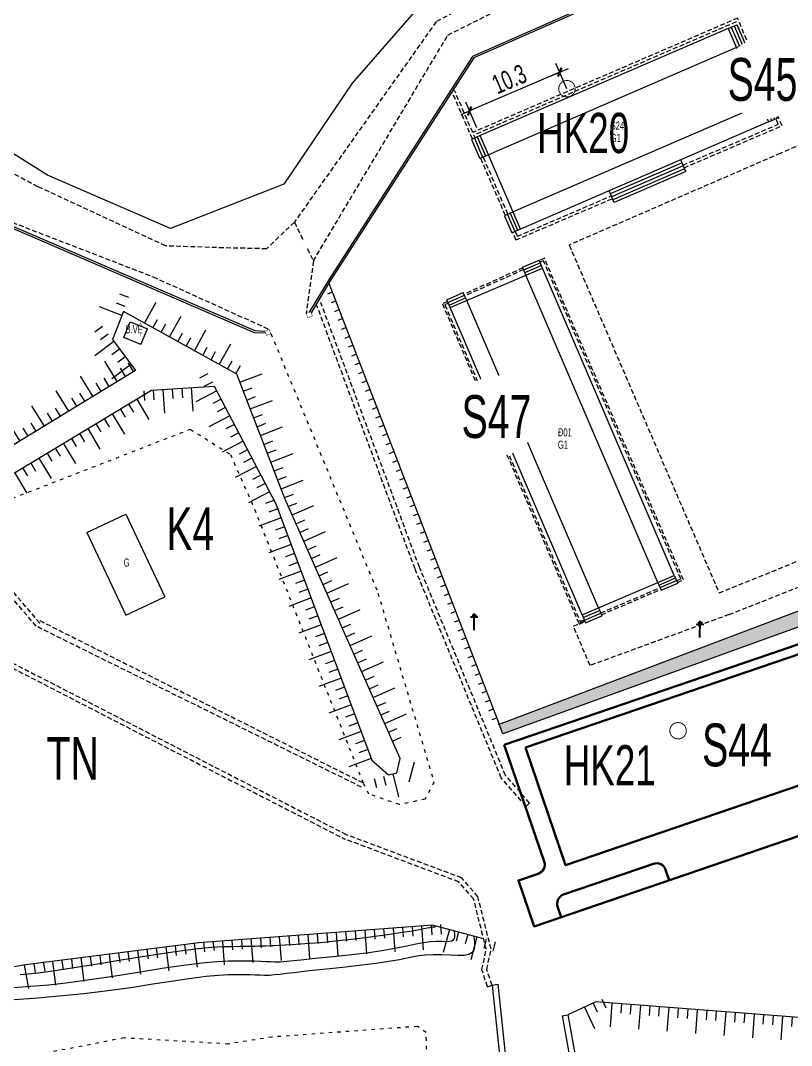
# Model space of a CAD drawing. Header units: inches. Extents: x 496359 to 501064, y 2374078 to 2377203.
# Drawn here: x 498992.6 to 499073.7, y 2376569.5 to 2376677.3 of the extents above; entities that cross this region are included whole.
import ezdxf
from ezdxf.enums import TextEntityAlignment as Align

# ---------------------------------------------------------------- set-up
doc = ezdxf.new("R2010")
doc.units = ezdxf.units.IN
doc.header["$MEASUREMENT"] = 0
doc.linetypes.add('ACAD_ISO03W100', pattern=[30, 12, -18])
doc.linetypes.add('DASHED', pattern=[0.75, 0.5, -0.25])
for name, color, linetype in [('cd', 7, 'Continuous'), ('chu', 6, 'Continuous'), ('MANH', 147, 'Continuous'), ('NOI', 2, 'Continuous'), ('rover 2', 4, 'Continuous'), ('tl', 8, 'Continuous')]:
    doc.layers.add(name, color=color, linetype=linetype)
for name, color, linetype, lineweight in [('EG Text2', 7, 'Continuous', 18), ('ISO', 252, 'Continuous', 20), ('LC Dim', 8, 'Continuous', 18), ('LC Net dam 1', 30, 'Continuous', 30), ('LC Net manh', 239, 'Continuous', 5), ('manh1', 67, 'Continuous', 13)]:
    doc.layers.add(name, color=color, linetype=linetype, lineweight=lineweight)
doc.styles.add('dien giai', font='', dxfattribs={"width": 0.8})
doc.styles.add('EG Hai', font='')
doc.styles.add('style1', font='')
doc.styles.get('dien giai').set_extended_font_data('.VnArial NarrowH')
doc.styles.get('EG Hai').set_extended_font_data('.VnArial NarrowH')
doc.styles.get('style1').set_extended_font_data('.VnAvantH')
doc.dimstyles.new('DIM300', dxfattribs={"dimscale": 0.5, "dimtxt": 2, "dimasz": 0.007, "dimexe": 1, "dimexo": 0, "dimgap": 0.4, "dimtad": 1, "dimtoh": 1, "dimdec": 1, "dimzin": 1, "dimdsep": 46, "dimtxsty": 'dien giai', "dimblk": 'rowdim', "dimcen": 2.5, "dimclrd": 256, "dimclre": 256, "dimclrt": 2, "dimazin": 0, "dimtfac": 1, "dimtdec": 1, "dimtix": 1, "dimtmove": 2, "dimatfit": 0, "dimldrblk": 'dot leader', "dimfxl": 2, "dimtolj": 1, "dimtzin": 0, "dimlwd": -1, "dimlwe": -1, "dimarcsym": 1})

# ---------------------------------------------------------------- blocks, each defined once
blk = doc.blocks.new('cdien')
at = {"layer": 'cd', "extrusion": (-0.000518657, 0.000768986, 1)}
for p, q in [((-0.8, 2.78, 0), (0.76, 2.78, 0)), ((-0.46, 3.14, 0), (0.49, 3.14, 0)), ((0, 0), (0, 3.5, 0))]:
    blk.add_line(p, q, dxfattribs=at)
blk = doc.blocks.new('1')
at = {"layer": 'tl', "color": 250, "lineweight": 0}
blk.add_line((0, -0.5), (0, 0), dxfattribs=at)
blk = doc.blocks.new('t1')
at = {"layer": 'tl', "color": 250, "lineweight": 0}
for p, q in [((0, 0), (0, 2.5)), ((-2, 0), (-2, 1)), ((-1, 0), (-1, 1))]:
    blk.add_line(p, q, dxfattribs=at)
blk = doc.blocks.new('t2')
at = {"layer": 'tl', "color": 250, "lineweight": 0}
for p, q in [((-2, 0), (-2, -1)), ((-1, 0), (-1, -1)), ((0, 0), (0, -2.5))]:
    blk.add_line(p, q, dxfattribs=at)
blk = doc.blocks.new('Nền HT mới')
at = {"layer": 'MANH', "lineweight": 0}
h = blk.add_hatch(dxfattribs=at)
h.set_pattern_fill('HONEY', color=8, scale=3, angle=-0.7328, style=0)
h.set_pattern_definition([(359.267215784, (-736010.08436, -2368366.01803), (0.566607394046, 0.317539068605), [0.375, -0.75]), (119.267215784, (-736010.08436, -2368366.01803), (-0.55830059713, 0.331926862913), [0.375, -0.75]), (59.267215784, (-736010.08436, -2368366.01803), (0.008306796916, 0.64946593152), [-0.75, 0.375])])
h.paths.add_polyline_path([(708.04, 339.84), (707.45, 341.35), (657.66, 322.53), (658.03, 321.54), (690.55, 333.26)])
at = {"layer": 'MANH', "color": 31, "linetype": 'DASHED', "lineweight": 0, "elevation": -28.38}
for points in [[(636.12, 375.34), (633.18, 372.53), (628.68, 372.63), (622.56, 372.83), (609.13, 379.05), (593.55, 387.42), (584.4, 394.51), (572.76, 404.4), (559.56, 416.32), (547.69, 426.57), (540.15, 432.89), (527.77, 444.23), (515.56, 454.48), (506.32, 462.85), (498.89, 468.98)], [(496.12, 465.96), (503.21, 459.55), (512.72, 451.04), (524.41, 440.99), (537.44, 429.7), (544.63, 423.4), (557.38, 412.82), (569.81, 401.22), (581.52, 390.7), (591.44, 383.57), (606.44, 375.31), (621.26, 369.58), (633.45, 364.07)]]:
    blk.add_lwpolyline(points, dxfattribs=at)
at = {"layer": 'MANH', "color": 4, "lineweight": 0, "elevation": -28.38}
for points in [[(757.38, 324), (747.08, 358.43), (737.02, 396.25), (743.94, 407.46), (751.11, 414.41), (756.41, 419.73), (748.14, 434.14), (724.17, 423.16), (706.08, 415.01), (686.91, 406.68), (679.5, 403.63), (654.86, 392.76), (639.66, 369.15), (637.68, 365.88)], [(757.19, 323.94), (746.89, 358.37), (736.81, 396.28), (743.79, 407.59), (750.97, 414.55), (756.16, 419.76), (748.05, 433.88), (724.26, 422.98), (706.16, 414.83), (686.99, 406.5), (679.58, 403.44), (654.99, 392.6), (639.82, 369.04), (637.87, 365.81)], [(633, 363.85), (631.98, 363.91), (590.23, 381.9), (570.31, 390.17), (546.33, 380.22), (500.83, 381.28), (469.77, 381.93), (438.01, 383.38), (433.69, 383.88), (421.21, 382.62), (376.22, 378.58), (371.63, 379.03)], [(633.09, 363.65), (631.92, 363.71), (590.31, 381.65), (570.31, 389.96), (546.37, 380.02), (500.83, 381.08), (469.76, 381.73), (437.99, 383.18), (433.69, 383.68), (421.23, 382.42), (376.21, 378.38), (371.61, 378.83)]]:
    blk.add_lwpolyline(points, dxfattribs=at)
at = {"layer": 'MANH', "color": 3, "linetype": 'DASHED', "lineweight": 0, "elevation": -28.38}
for points in [[(637.47, 372.55), (638.11, 371.25), (652.27, 395.01), (664.93, 401.34), (684.13, 409.74), (691.79, 414.17), (692.92, 419.79), (685.68, 431.22)], [(683.94, 430.13), (690.12, 420), (689.54, 416.29), (683.13, 411.63), (664.14, 403.23), (651.03, 396.41), (636.12, 375.34), (637.11, 373.29)], [(709.5, 392.19), (687.22, 382.56)], [(687.22, 382.56), (665.02, 372.93), (680.79, 336.35), (709.2, 347.84)], [(638.11, 371.25), (637.35, 365.74)], [(681.84, 334.07), (707.33, 344.13)], [(681.84, 334.07), (667.22, 328.71), (665.46, 332.86), (666.66, 333.38)]]:
    blk.add_lwpolyline(points, dxfattribs=at)
at = {"layer": 'MANH', "lineweight": 0, "elevation": -28.38}
blk.add_lwpolyline([(682.72, 429.33), (688.05, 420.57), (682.45, 412.59), (663.97, 405.91), (649.22, 397.99), (642.18, 389.96), (635, 379.34), (623.08, 374.67), (610.14, 380.27), (595.24, 389.59), (587.58, 396.68), (597.22, 407.19)], dxfattribs=at)
at = {"layer": 'MANH', "color": 5, "linetype": 'DASHED', "lineweight": 0, "elevation": -28.38}
for points in [[(677.11, 381.05), (687.41, 385.47), (682.74, 396.79), (654.87, 384.76)], [(686.04, 388.01), (682.58, 396.39), (654.99, 384.48)], [(654.87, 384.76), (652.97, 389.16)], [(654.84, 384.08), (652.7, 389.04)], [(676.99, 381.33), (687.02, 385.63), (686.78, 386.21)], [(655.12, 384.19), (654.99, 384.48)], [(658.31, 376.04), (655.71, 382.07)], [(658.58, 376.16), (655.98, 382.19)], [(659.42, 373.46), (669.56, 377.81)], [(659.58, 373.85), (669.44, 378.09)], [(659.42, 373.46), (659.08, 374.25)], [(659.58, 373.85), (659.35, 374.37)], [(676.4, 337.45), (677.04, 337.72), (662.41, 371.54), (661.87, 371.3)], [(676.32, 337.63), (676.77, 337.82), (662.31, 371.28), (661.95, 371.12)], [(660.15, 370.53), (653.95, 367.75)], [(660.22, 370.34), (654.03, 367.57)], [(657.88, 316.89), (648.81, 338.87), (638.42, 366.72)], [(658.32, 317.16), (649.27, 339.05), (638.89, 366.89)], [(652.24, 366.98), (651.69, 366.74), (666.08, 333.06), (666.68, 333.32)], [(652.32, 366.8), (651.95, 366.63), (666.18, 333.33), (666.61, 333.5)], [(609.33, 333.18), (600.16, 343.93)], [(608.95, 332.85), (599.78, 343.6)], [(668.33, 334.24), (674.58, 336.89)], [(668.41, 334.05), (674.66, 336.71)], [(609.34, 333.43), (643.35, 316.37)], [(643.18, 315.92), (608.95, 332.85)], [(597.8, 327.05), (604.42, 330.03), (641.61, 310.91)], [(598.01, 326.59), (604.43, 329.49), (641.42, 310.45)], [(660.48, 313.92), (657.88, 316.89)], [(660.86, 314.25), (658.32, 317.16)], [(660.48, 313.92), (660.86, 314.25)], [(656.44, 294.93), (655.84, 296.71), (656.3, 298.87), (654.97, 304.16), (653.42, 305.96), (641.44, 310.45)], [(656.91, 295.09), (656.36, 296.74), (656.81, 298.88), (655.42, 304.4), (653.72, 306.38), (641.61, 310.91)], [(656.44, 294.93), (656.91, 295.09)]]:
    blk.add_lwpolyline(points, dxfattribs=at)
at = {"layer": 'MANH', "color": 2, "lineweight": 0, "elevation": -28.38}
for points in [[(681.76, 395.7), (655.66, 384.43)], [(681.76, 395.7), (682.67, 396.09)], [(681.76, 395.7), (686, 385.88)], [(682.07, 395.83), (682.93, 393.82)], [(682.37, 395.96), (683.24, 393.95)], [(682.67, 396.09), (683.54, 394.08)], [(682.63, 393.69), (656.53, 382.42)], [(682.63, 393.69), (683.54, 394.08)], [(685.23, 387.66), (686.14, 388.06)], [(686.14, 388.06), (686.91, 386.27)], [(685.23, 387.66), (659.13, 376.4)], [(685.53, 387.8), (686.31, 386.01)], [(685.84, 387.93), (686.61, 386.14)], [(686, 385.88), (659.9, 374.61)], [(686, 385.88), (686.91, 386.27)], [(655.66, 384.43), (654.75, 384.04)], [(654.75, 384.04), (655.62, 382.03)], [(655.05, 384.17), (655.92, 382.16)], [(655.36, 384.3), (656.22, 382.29)], [(659.9, 374.61), (655.66, 384.43)], [(656.53, 382.42), (655.62, 382.03)], [(676.89, 381.56), (669.35, 378.3)], [(677.29, 380.65), (676.75, 381.88)], [(677.02, 381.25), (669.48, 378)], [(677.16, 380.95), (669.61, 377.69)], [(677.29, 380.65), (669.74, 377.39)], [(604.09, 347.44), (621.09, 357.65), (627.69, 358.1), (634.17, 345.72), (644.27, 318.75), (646, 317.21), (646.88, 317.43), (647.25, 318.94), (635.12, 346.28), (630.06, 359.33), (618.13, 365.95), (616.97, 362.98), (619.39, 359.75), (605.55, 351.27)], [(669.74, 377.39), (669.21, 378.63)], [(659.13, 376.4), (658.22, 376)], [(658.82, 376.27), (659.6, 374.48)], [(658.22, 376), (658.99, 374.22)], [(658.52, 376.14), (659.29, 374.35)], [(659.9, 374.61), (658.99, 374.22)], [(660.12, 370.59), (661.86, 371.34)], [(660.24, 370.32), (661.97, 371.06)], [(660.35, 370.04), (662.09, 370.79)], [(662.21, 370.51), (661.86, 371.34)], [(652.51, 366.35), (662.21, 370.51)], [(660.47, 369.77), (660.12, 370.59)], [(674.34, 337.45), (660.47, 369.77)], [(676.08, 338.19), (662.21, 370.51)], [(639.75, 368.92), (657.66, 322.53)], [(652.15, 367.18), (653.88, 367.92)], [(652.27, 366.9), (654, 367.64)], [(654.24, 367.09), (653.88, 367.92)], [(652.51, 366.35), (652.15, 367.18)], [(652.39, 366.62), (654.12, 367.37)], [(668.1, 334.77), (654.24, 367.09)], [(666.38, 334.03), (652.51, 366.35)], [(618.16, 363.2), (618.85, 364.85)], [(618.85, 364.85), (620.65, 364.1)], [(619.97, 362.45), (620.65, 364.1)], [(619.97, 362.45), (618.16, 363.2)], [(656.02, 299.98), (650.64, 301.41), (626.07, 299.54), (607.83, 297.22), (596.41, 295.24), (592.88, 294.03), (584.07, 299.72), (577.63, 305.49), (556.96, 328.45), (558.04, 338.43), (550.52, 346.38), (548.02, 345.3), (543.03, 343.85), (539.45, 342.24), (510.91, 324.22), (500.06, 320.67), (471.19, 305.87), (467.42, 308.85), (458.93, 320.65), (458.93, 320.65)], [(614.29, 342.7), (618.38, 344.64)], [(618.38, 344.64), (622.49, 335.94)], [(614.29, 342.7), (618.4, 334)], [(707.45, 341.35), (657.55, 322.48)], [(668.1, 334.77), (674.34, 337.45)], [(674.34, 337.45), (676.08, 338.19)], [(674.34, 337.45), (674.7, 336.62)], [(674.46, 337.17), (676.2, 337.92)], [(674.58, 336.9), (676.32, 337.64)], [(674.7, 336.62), (676.44, 337.37)], [(676.08, 338.19), (676.44, 337.37)], [(618.4, 334), (622.49, 335.94)], [(666.38, 334.03), (668.1, 334.77)], [(666.5, 333.76), (668.22, 334.5)], [(666.62, 333.48), (668.34, 334.22)], [(668.1, 334.77), (668.46, 333.94)], [(690.55, 333.26), (658.03, 321.54), (657.66, 322.53)], [(666.38, 334.03), (666.73, 333.2)], [(666.73, 333.2), (668.46, 333.94)], [(656.91, 295.09), (657.5, 295.19)], [(656.91, 295.09), (658.36, 281.44)], [(657.5, 295.19), (658.95, 281.54)], [(717.38, 289.53), (667.84, 293.34), (664.87, 291.99)], [(664.28, 291.88), (664.87, 291.99)], [(664.28, 291.88), (666.04, 282.2)], [(664.87, 291.99), (666.63, 282.3)]]:
    blk.add_lwpolyline(points, dxfattribs=at)
at = {"layer": 'MANH', "color": 4, "lineweight": 0, "const_width": 0.05, "elevation": -28.38}
for points in [[(637.55, 365.28), (638.01, 365.48), (637.81, 365.94), (637.35, 365.74)], [(633.19, 363.42), (633.65, 363.61), (633.45, 364.07), (632.99, 363.87)]]:
    blk.add_lwpolyline(points, close=True, dxfattribs=at)
at = {"layer": 'MANH', "color": 2, "linetype": 'ACAD_ISO03W100', "lineweight": 0, "ltscale": 0.03, "elevation": -28.38}
for points in [[(633.65, 363.61), (644.91, 336.32), (650.8, 316.43), (649.86, 314.65), (647.18, 314.09), (643.96, 315.19), (643.35, 316.37)], [(604.78, 345.64), (625.17, 353.56), (625.17, 353.56), (629.39, 350.9), (631.92, 345.15), (643.35, 316.37)], [(650.03, 288.36), (649.97, 290.11), (649.07, 290.76), (633.76, 289.64), (629.18, 288.91), (618.2, 289.55), (607.48, 287.47)]]:
    blk.add_lwpolyline(points, dxfattribs=at)
at = {"layer": 'manh1', "lineweight": 0, "elevation": -28.38}
for points in [[(654.98, 300.26), (654.99, 300.19), (655.05, 299.62), (655.05, 299.15), (654.99, 298.79), (654.81, 298.52), (654.48, 298.33), (653.98, 298.23), (653.32, 298.2), (652.5, 298.24), (651.61, 298.3), (650.72, 298.3), (649.85, 298.25), (648.99, 298.14), (648.13, 297.97), (647.19, 297.77), (646.06, 297.58), (644.73, 297.38), (643.2, 297.19), (641.51, 297), (639.83, 296.83), (638.36, 296.67), (637.11, 296.53), (636.09, 296.41), (635.29, 296.31), (634.63, 296.22), (634.03, 296.17), (633.48, 296.13), (632.97, 296.13), (632.5, 296.14), (632, 296.16), (631.43, 296.18), (630.78, 296.19), (630.04, 296.19), (629.19, 296.17), (628.15, 296.12), (626.85, 296), (625.26, 295.8), (623.39, 295.53), (621.24, 295.19), (618.92, 294.83), (616.49, 294.5), (613.97, 294.2), (611.37, 293.94), (608.71, 293.71), (606.1, 293.51)], [(606.58, 294.84), (608.4, 294.98), (610.28, 295.15), (612.34, 295.39), (614.6, 295.69), (617.05, 296.05), (619.67, 296.47), (622.22, 296.87), (624.47, 297.2), (626.38, 297.44), (627.95, 297.59), (629.19, 297.65), (630.21, 297.66), (631.11, 297.66), (631.89, 297.65), (632.57, 297.63), (633.15, 297.6), (633.63, 297.58), (634.02, 297.55), (634.31, 297.54), (634.51, 297.54), (634.67, 297.54), (634.98, 297.58), (635.68, 297.65), (636.79, 297.76), (638.31, 297.92), (640.19, 298.11), (642.17, 298.33), (643.96, 298.55), (645.52, 298.78), (646.85, 299.01), (647.95, 299.25), (648.89, 299.45), (649.71, 299.6), (650.44, 299.7), (651.08, 299.74), (651.62, 299.72), (652.06, 299.7), (652.42, 299.72), (652.68, 299.77), (652.86, 299.87), (652.95, 300.02), (652.98, 300.21), (652.98, 300.46), (652.96, 300.76), (652.95, 300.8)], [(650.92, 301.34), (650.92, 301.33), (650.92, 301.29), (650.92, 301.27), (650.92, 301.24), (650.91, 301.22), (650.89, 301.21), (650.85, 301.21), (650.81, 301.2), (650.75, 301.21), (650.66, 301.2), (650.52, 301.18), (650.33, 301.14), (650.08, 301.09), (649.75, 301.01), (649.26, 300.91), (648.51, 300.79), (647.48, 300.63), (646.17, 300.44), (644.63, 300.23), (643.01, 300.02), (641.49, 299.84), (640.1, 299.68), (638.86, 299.56), (637.75, 299.47), (636.76, 299.4), (635.9, 299.34), (635.14, 299.29), (634.5, 299.26), (633.97, 299.24), (633.51, 299.22), (633.08, 299.21), (632.69, 299.2), (632.33, 299.19), (631.99, 299.18), (631.6, 299.17), (631.07, 299.16), (630.42, 299.15), (629.61, 299.14), (628.64, 299.12), (627.38, 299.05), (625.7, 298.87), (623.57, 298.6), (621.02, 298.22), (618.09, 297.75), (615.19, 297.27), (612.71, 296.87), (610.71, 296.57), (609.19, 296.37), (608.13, 296.25), (607.28, 296.18)]]:
    blk.add_lwpolyline(points, dxfattribs=at)
at = {"layer": 'rover 2', "color": 1, "lineweight": 0, "elevation": -28.38}
blk.add_lwpolyline([(648.71, 318.55), (648.16, 316.46)], dxfattribs=at)
at = {"layer": 'cd', "lineweight": 0, "xscale": 0.5, "yscale": 0.5, "zscale": 0.5, "rotation": 359.2672157837458}
for p in [(655.01, 332.44, -0.49), (678.77, 331.65, -0.6)]:
    blk.add_blockref('cdien', p, dxfattribs=at)
at = {"layer": 'NOI', "color": 2, "lineweight": 0}
for name, p, rotation in [('t2', (617.96, 365.53, -28.38), 248.6859579013175), ('1', (640.11, 367.99, -2.53), 291.1024921645667), ('t2', (620.35, 364.72, -28.38), 150.9587793513257), ('1', (640.47, 367.06, -2.53), 291.1024921645667), ('t2', (622.98, 363.26, -28.38), 150.9587793513257), ('1', (640.83, 366.13, -2.53), 291.1024921645667), ('t2', (617.13, 362.77, -28.38), 306.8955585444397), ('1', (641.19, 365.19, -2.53), 291.1024921645667), ('t2', (625.6, 361.81, -28.38), 150.9587793513257), ('1', (641.55, 364.26, -2.53), 291.1024921645667), ('1', (641.91, 363.33, -2.53), 291.1024921645667), ('t2', (628.22, 360.35, -28.38), 150.9587793513257), ('1', (642.27, 362.39, -2.53), 291.1024921645667), ('t2', (618.93, 360.37, -28.38), 306.8955585444397), ('t2', (617.49, 358.59, -28.38), 211.522817806732), ('1', (642.63, 361.46, -2.53), 291.1024921645667), ('t2', (614.93, 357.02, -28.38), 211.522817806732), ('1', (642.99, 360.53, -2.53), 291.1024921645667), ('t2', (627.95, 357.61, -28.38), 297.6012814324785), ('t2', (630.38, 358.49, -28.38), 111.1910324685914), ('1', (643.35, 359.6, -2.53), 291.1024921645667), ('t2', (612.38, 355.45, -28.38), 211.522817806732), ('t2', (625.26, 357.94, -28.38), 3.979125743350246), ('1', (643.71, 358.66, -2.53), 291.1024921645667), ('t2', (609.82, 353.88, -28.38), 211.522817806732), ('t2', (622.27, 357.73, -28.38), 3.979125743350246), ('1', (644.07, 357.73, -2.53), 291.1024921645667), ('1', (644.43, 356.8, -2.53), 291.1024921645667), ('t2', (619.53, 356.71, -28.38), 30.97870162129023), ('t2', (629.34, 354.95, -28.38), 297.6012814324785), ('t2', (631.47, 355.69, -28.38), 111.1910324685914), ('1', (644.79, 355.86, -2.53), 291.1024921645667), ('t2', (607.26, 352.31, -28.38), 211.522817806732), ('t2', (616.96, 355.17, -28.38), 30.97870162129023), ('1', (645.15, 354.93, -2.53), 291.1024921645667), ('t2', (614.38, 353.62, -28.38), 30.97870162129023), ('t2', (630.73, 352.29, -28.38), 297.6012814324785), ('t2', (632.55, 352.9, -28.38), 111.1910324685914), ('1', (645.51, 354, -2.53), 291.1024921645667), ('1', (645.87, 353.07, -2.53), 291.1024921645667), ('t2', (611.81, 352.08, -28.38), 30.97870162129023), ('t2', (632.12, 349.63, -28.38), 297.6012814324785), ('1', (646.23, 352.13, -2.53), 291.1024921645667), ('t2', (609.24, 350.53, -28.38), 30.97870162129023), ('t2', (633.64, 350.1, -28.38), 111.1910324685914), ('1', (646.59, 351.2, -2.53), 291.1024921645667), ('1', (646.95, 350.27, -2.53), 291.1024921645667), ('1', (647.32, 349.33, -2.53), 291.1024921645667), ('t2', (606.67, 348.99, -28.38), 30.97870162129023), ('t2', (633.51, 346.97, -28.38), 297.6012814324785), ('t2', (634.72, 347.3, -28.38), 111.1910324685914), ('1', (647.68, 348.4, -2.53), 291.1024921645667), ('1', (648.04, 347.47, -2.53), 291.1024921645667), ('t2', (634.72, 344.24, -28.38), 290.5390294005236), ('1', (648.4, 346.53, -2.53), 291.1024921645667), ('t2', (635.89, 344.54, -28.38), 113.9204649773509), ('1', (648.76, 345.6, -2.53), 291.1024921645667), ('1', (649.12, 344.67, -2.53), 291.1024921645667), ('t2', (635.78, 341.43, -28.38), 290.5390294005236), ('t2', (637.1, 341.8, -28.38), 113.9204649773509), ('1', (649.48, 343.74, -2.53), 291.1024921645667), ('1', (649.84, 342.8, -2.53), 291.1024921645667), ('1', (650.2, 341.87, -2.53), 291.1024921645667), ('1', (650.56, 340.94, -2.53), 291.1024921645667), ('t2', (636.83, 338.62, -28.38), 290.5390294005236), ('t2', (638.32, 339.06, -28.38), 113.9204649773509), ('1', (650.92, 340, -2.53), 291.1024921645667), ('1', (651.28, 339.07, -2.53), 291.1024921645667), ('t2', (637.88, 335.81, -28.38), 290.5390294005236), ('1', (651.64, 338.14, -2.53), 291.1024921645667), ('t2', (639.54, 336.31, -28.38), 113.9204649773509), ('1', (652, 337.21, -2.53), 291.1024921645667), ('1', (652.36, 336.27, -2.53), 291.1024921645667), ('1', (652.72, 335.34, -2.53), 291.1024921645667), ('t2', (638.93, 333, -28.38), 290.5390294005236), ('t2', (640.75, 333.57, -28.38), 113.9204649773509), ('1', (653.08, 334.41, -2.53), 291.1024921645667), ('1', (653.44, 333.47, -2.53), 291.1024921645667), ('t2', (639.99, 330.19, -28.38), 290.5390294005236), ('1', (653.8, 332.54, -2.53), 291.1024921645667), ('t2', (641.97, 330.83, -28.38), 113.9204649773509), ('1', (654.16, 331.61, -2.53), 291.1024921645667), ('1', (654.52, 330.67, -2.53), 291.1024921645667), ('t2', (641.04, 327.38, -28.38), 290.5390294005236), ('t2', (643.19, 328.09, -28.38), 113.9204649773509), ('1', (654.88, 329.74, -2.53), 291.1024921645667), ('1', (655.24, 328.81, -2.53), 291.1024921645667), ('1', (655.6, 327.88, -2.53), 291.1024921645667), ('1', (655.96, 326.94, -2.53), 291.1024921645667), ('t2', (642.09, 324.57, -28.38), 290.5390294005236), ('t2', (644.4, 325.34, -28.38), 113.9204649773509), ('1', (656.32, 326.01, -2.53), 291.1024921645667), ('1', (656.68, 325.08, -2.53), 291.1024921645667), ('t2', (643.14, 321.76, -28.38), 290.5390294005236), ('t2', (645.62, 322.6, -28.38), 113.9204649773509), ('1', (657.04, 324.14, -2.53), 291.1024921645667), ('1', (657.4, 323.21, -2.53), 291.1024921645667), ('t2', (644.2, 318.95, -28.38), 290.5390294005236), ('t2', (646.46, 317.32, -28.38), 13.67430362225953), ('t1', (640.51, 300.64, -28.38), 184.3479560549233), ('t1', (643.51, 300.87, -28.38), 184.3479560549233), ('t1', (646.5, 301.09, -28.38), 184.3479560549233), ('t1', (649.49, 301.32, -28.38), 184.3479560549233), ('t1', (652.42, 300.94, -28.38), 165.1253646940451), ('t1', (625.56, 299.48, -28.38), 187.2541615785083), ('t1', (628.55, 299.73, -28.38), 184.3479560549233), ('t1', (631.54, 299.96, -28.38), 184.3479560549233), ('t1', (634.53, 300.18, -28.38), 184.3479560549233), ('t1', (637.52, 300.41, -28.38), 184.3479560549233), ('t1', (655.32, 300.17, -28.38), 165.1253646940451), ('t1', (616.63, 298.34, -28.38), 187.2541615785083), ('t1', (619.61, 298.72, -28.38), 187.2541615785083), ('t1', (622.58, 299.1, -28.38), 187.2541615785083), ('t1', (607.71, 297.2, -28.38), 189.8352299927424), ('t1', (610.68, 297.58, -28.38), 187.2541615785083), ('t1', (613.66, 297.96, -28.38), 187.2541615785083), ('t1', (666.64, 292.8, -28.38), 204.4982228078422), ('t1', (669.52, 293.21, -28.38), 175.6024078969537), ('t1', (672.51, 292.98, -28.38), 175.6024078969537), ('t1', (675.5, 292.75, -28.38), 175.6024078969537), ('t1', (678.5, 292.52, -28.38), 175.6024078969537), ('t1', (681.49, 292.29, -28.38), 175.6024078969537), ('t1', (684.48, 292.06, -28.38), 175.6024078969537), ('t1', (687.47, 291.83, -28.38), 175.6024078969537)]:
    blk.add_blockref(name, p, dxfattribs=dict(at, rotation=rotation))
at = {"layer": 'chu', "color": 6, "lineweight": 0, "style": 'style1', "width": 0.7}
for s, p in [('s24', (669.38, 385.07, -28.38)), ('g1', (669.39, 383.77, -28.38)), ('b.vÖ', (618.35, 363.65, -28.38)), ('®01', (663.83, 352.81, -28.38)), ('g1', (663.83, 351.51, -28.38)), ('g', (618.15, 339.12, -28.38))]:
    blk.add_text(s, height=0.85, rotation=359.2672, dxfattribs=at).set_placement(p)
blk = doc.blocks.new('rowdim')
blk.add_line((-200, 0), (200, 0))
at = {"const_width": 50}
blk.add_lwpolyline([(-71, -71), (71, 71)], dxfattribs=at)
blk = doc.blocks.new('*D292')
at = {"layer": 'Defpoints', "color": 0, "transparency": 16777216}
for p in [(499050.09, 2376670.13), (499039.84, 2376667.79), (499040.6, 2376666.03)]:
    blk.add_point(p, dxfattribs=at)
at = {"layer": 'LC Dim', "transparency": 16777216}
for p, q in [((499050.09, 2376670.13), (499048.93, 2376672.8)), ((499049.33, 2376671.88), (499039.84, 2376667.79)), ((499040.6, 2376666.03), (499039.44, 2376668.71))]:
    blk.add_line(p, q, dxfattribs=at)
at = {"layer": 'LC Dim', "transparency": 16777216, "xscale": 0.005, "yscale": 0.005, "zscale": 0.005}
for p, rotation in [((499049.33, 2376671.88), 23.34776385955412), ((499039.84, 2376667.79), 203.3477638595541)]:
    blk.add_blockref('rowdim', p, dxfattribs=dict(at, rotation=rotation))
at = {"layer": 'LC Dim', "color": 2, "transparency": 16777216, "insert": (499044.02, 2376671.14), "char_height": 2, "attachment_point": 5, "rotation": 23.3478, "style": 'dien giai'}
blk.add_mtext('\\A1;10.3', dxfattribs=at)
blk = doc.blocks.new('dot leader')
at = {"const_width": 50}
blk.add_lwpolyline([(-25, 0, 1), (25, 0, 1)], format="xyb", close=True, dxfattribs=at)

msp = doc.modelspace()

# ---------------------------------------------------------------- linework, layer by layer
at = {"layer": 'LC Net dam 1', "const_width": 0.1}
for points in [[(499049.22, 2376670.13, 1), (499050.95, 2376670.13, 1)], [(499060.91, 2376602.62, 1), (499062.64, 2376602.62, 1)]]:
    msp.add_lwpolyline(points, format="xyb", close=True, dxfattribs=at)
at = {"layer": 'LC Net dam 1'}
msp.add_lwpolyline([(499049.48, 2376583.03), (499049.1, 2376584.13, -0.414214), (499049.73, 2376585.4), (499059.19, 2376588.63, -0.414214), (499060.46, 2376588.01), (499060.84, 2376586.9)], format="xyb", dxfattribs=at)

# ---------------------------------------------------------------- block references
at = {"layer": 'LC Net manh'}
msp.add_blockref('Nền HT mới', (498385.3, 2376280.77, 2.92), dxfattribs=at)

# ---------------------------------------------------------------- texts
at = {"layer": 'EG Text2', "style": 'EG Hai', "width": 0.8}
for s, p in [('hk20', (499051.79, 2376665.48, -52.46)), ('hk21', (499054.59, 2376598.99, -26.53))]:
    msp.add_text(s, height=4.224, rotation=0, dxfattribs=at).set_placement(p, align=Align.MIDDLE_CENTER)

# ---------------------------------------------------------------- dimensions: what is measured, and where the dimension line sits
at = {"layer": 'LC Dim'}
dim = msp.add_aligned_dim(p1=(499050.09, 2376670.13, -25.45), p2=(499040.6, 2376666.03, -25.45), distance=-1.91, dimstyle='DIM300', override={"dimscale": 1, "dimasz": 0.005, "dimpost": ''}, dxfattribs=at)
dim.commit()
dim.dimension.update_dxf_attribs({"geometry": '*D292', "text_midpoint": (499044.02, 2376671.14, -25.45)})

# ---------------------------------------------------------------- next in the draw order: wipeouts: each hides what was drawn before it
at = {"ltscale": 500}
for points, z in [([(499067.74, 2376668.17), (499067.28, 2376668.72), (499067.03, 2376669.12), (499066.79, 2376669.61), (499066.62, 2376670.14), (499066.53, 2376670.63), (499066.5, 2376671.07), (499066.52, 2376671.6), (499066.58, 2376672.01), (499066.74, 2376672.58), (499066.86, 2376672.89), (499067.09, 2376673.33), (499067.35, 2376673.72), (499067.73, 2376674.16), (499068.14, 2376674.52), (499068.61, 2376674.84), (499069.06, 2376675.07), (499069.5, 2376675.23), (499069.89, 2376675.33), (499070.4, 2376675.4), (499070.83, 2376675.41), (499071.24, 2376675.38), (499071.78, 2376675.28), (499072.2, 2376675.15), (499072.58, 2376674.99), (499073.17, 2376674.64), (499073.43, 2376674.45), (499073.72, 2376674.18), (499073.98, 2376673.9), (499074.24, 2376673.55), (499074.49, 2376673.14), (499074.65, 2376672.8), (499074.78, 2376672.45), (499074.89, 2376671.99), (499074.95, 2376671.59), (499074.97, 2376671.01), (499074.91, 2376670.46), (499074.82, 2376670.03), (499074.7, 2376669.68), (499074.5, 2376669.23), (499074.28, 2376668.85), (499074.08, 2376668.57), (499073.74, 2376668.18), (499073.48, 2376667.94), (499073.07, 2376667.63), (499072.79, 2376667.46), (499072.54, 2376667.34), (499072.23, 2376667.21), (499071.89, 2376667.09), (499071.55, 2376667.01), (499071.2, 2376666.96), (499070.85, 2376666.94), (499070.57, 2376666.94), (499070.13, 2376666.98), (499069.77, 2376667.05), (499069.36, 2376667.16), (499068.97, 2376667.32), (499068.49, 2376667.58), (499068.27, 2376667.72), (499067.97, 2376667.96)], -292.38), ([(499039.75, 2376632.72), (499039.29, 2376633.27), (499039.04, 2376633.67), (499038.8, 2376634.17), (499038.63, 2376634.7), (499038.54, 2376635.19), (499038.51, 2376635.63), (499038.53, 2376636.16), (499038.59, 2376636.56), (499038.75, 2376637.13), (499038.87, 2376637.45), (499039.09, 2376637.88), (499039.36, 2376638.28), (499039.74, 2376638.72), (499040.15, 2376639.08), (499040.62, 2376639.39), (499041.07, 2376639.62), (499041.51, 2376639.78), (499041.9, 2376639.88), (499042.41, 2376639.95), (499042.84, 2376639.96), (499043.25, 2376639.93), (499043.79, 2376639.83), (499044.2, 2376639.71), (499044.59, 2376639.54), (499045.18, 2376639.2), (499045.44, 2376639), (499045.73, 2376638.73), (499045.99, 2376638.45), (499046.25, 2376638.1), (499046.5, 2376637.69), (499046.66, 2376637.35), (499046.79, 2376637), (499046.9, 2376636.55), (499046.96, 2376636.15), (499046.98, 2376635.57), (499046.92, 2376635.02), (499046.82, 2376634.58), (499046.71, 2376634.23), (499046.51, 2376633.79), (499046.29, 2376633.41), (499046.09, 2376633.12), (499045.75, 2376632.74), (499045.48, 2376632.49), (499045.08, 2376632.19), (499044.8, 2376632.02), (499044.55, 2376631.89), (499044.24, 2376631.76), (499043.89, 2376631.65), (499043.56, 2376631.57), (499043.21, 2376631.52), (499042.86, 2376631.49), (499042.57, 2376631.49), (499042.14, 2376631.53), (499041.78, 2376631.6), (499041.37, 2376631.72), (499040.98, 2376631.87), (499040.5, 2376632.13), (499040.28, 2376632.28), (499039.98, 2376632.52)], -264.47), ([(499007.56, 2376620.92), (499007.09, 2376621.47), (499006.84, 2376621.87), (499006.61, 2376622.37), (499006.44, 2376622.89), (499006.35, 2376623.39), (499006.31, 2376623.83), (499006.33, 2376624.35), (499006.39, 2376624.76), (499006.55, 2376625.33), (499006.68, 2376625.65), (499006.9, 2376626.08), (499007.17, 2376626.48), (499007.55, 2376626.92), (499007.95, 2376627.27), (499008.42, 2376627.59), (499008.88, 2376627.82), (499009.31, 2376627.98), (499009.71, 2376628.08), (499010.21, 2376628.15), (499010.65, 2376628.16), (499011.06, 2376628.13), (499011.6, 2376628.03), (499012.01, 2376627.9), (499012.39, 2376627.74), (499012.98, 2376627.4), (499013.24, 2376627.2), (499013.54, 2376626.93), (499013.79, 2376626.65), (499014.06, 2376626.3), (499014.3, 2376625.89), (499014.46, 2376625.55), (499014.59, 2376625.2), (499014.71, 2376624.75), (499014.77, 2376624.35), (499014.79, 2376623.77), (499014.73, 2376623.21), (499014.63, 2376622.78), (499014.52, 2376622.43), (499014.32, 2376621.98), (499014.1, 2376621.61), (499013.89, 2376621.32), (499013.55, 2376620.94), (499013.29, 2376620.69), (499012.88, 2376620.39), (499012.6, 2376620.22), (499012.35, 2376620.09), (499012.05, 2376619.96), (499011.7, 2376619.85), (499011.37, 2376619.77), (499011.02, 2376619.71), (499010.67, 2376619.69), (499010.38, 2376619.69), (499009.95, 2376619.73), (499009.58, 2376619.8), (499009.18, 2376619.92), (499008.78, 2376620.07), (499008.31, 2376620.33), (499008.09, 2376620.48), (499007.78, 2376620.72)], -632.86), ([(499065.06, 2376598.19), (499064.59, 2376598.74), (499064.34, 2376599.14), (499064.1, 2376599.63), (499063.93, 2376600.16), (499063.84, 2376600.66), (499063.81, 2376601.1), (499063.83, 2376601.62), (499063.89, 2376602.03), (499064.05, 2376602.6), (499064.17, 2376602.92), (499064.4, 2376603.35), (499064.66, 2376603.75), (499065.04, 2376604.18), (499065.45, 2376604.54), (499065.92, 2376604.86), (499066.37, 2376605.09), (499066.81, 2376605.25), (499067.2, 2376605.35), (499067.71, 2376605.42), (499068.14, 2376605.43), (499068.56, 2376605.4), (499069.09, 2376605.3), (499069.51, 2376605.17), (499069.89, 2376605.01), (499070.48, 2376604.66), (499070.74, 2376604.47), (499071.04, 2376604.2), (499071.29, 2376603.92), (499071.55, 2376603.57), (499071.8, 2376603.16), (499071.96, 2376602.82), (499072.09, 2376602.47), (499072.2, 2376602.02), (499072.26, 2376601.61), (499072.28, 2376601.03), (499072.22, 2376600.48), (499072.13, 2376600.05), (499072.01, 2376599.7), (499071.81, 2376599.25), (499071.59, 2376598.87), (499071.39, 2376598.59), (499071.05, 2376598.2), (499070.79, 2376597.96), (499070.38, 2376597.66), (499070.1, 2376597.49), (499069.85, 2376597.36), (499069.54, 2376597.23), (499069.2, 2376597.11), (499068.86, 2376597.03), (499068.52, 2376596.98), (499068.16, 2376596.96), (499067.88, 2376596.96), (499067.44, 2376597), (499067.08, 2376597.07), (499066.67, 2376597.18), (499066.28, 2376597.34), (499065.8, 2376597.6), (499065.58, 2376597.74), (499065.28, 2376597.98)], -264.47), ([(498995.19, 2376596.78), (498994.72, 2376597.33), (498994.47, 2376597.73), (498994.24, 2376598.22), (498994.07, 2376598.75), (498993.98, 2376599.24), (498993.94, 2376599.68), (498993.96, 2376600.21), (498994.03, 2376600.61), (498994.18, 2376601.19), (498994.31, 2376601.5), (498994.53, 2376601.93), (498994.8, 2376602.33), (498995.18, 2376602.77), (498995.58, 2376603.13), (498996.05, 2376603.44), (498996.51, 2376603.67), (498996.94, 2376603.83), (498997.34, 2376603.93), (498997.85, 2376604), (498998.28, 2376604.02), (498998.69, 2376603.99), (498999.23, 2376603.88), (498999.64, 2376603.76), (499000.02, 2376603.59), (499000.61, 2376603.25), (499000.87, 2376603.05), (499001.17, 2376602.78), (499001.42, 2376602.51), (499001.69, 2376602.16), (499001.94, 2376601.75), (499002.09, 2376601.4), (499002.22, 2376601.05), (499002.34, 2376600.6), (499002.4, 2376600.2), (499002.42, 2376599.62), (499002.36, 2376599.07), (499002.26, 2376598.63), (499002.15, 2376598.28), (499001.95, 2376597.84), (499001.73, 2376597.46), (499001.52, 2376597.17), (499001.18, 2376596.79), (499000.92, 2376596.55), (499000.51, 2376596.24), (499000.23, 2376596.07), (498999.98, 2376595.94), (498999.68, 2376595.81), (498999.33, 2376595.7), (498999, 2376595.62), (498998.65, 2376595.57), (498998.3, 2376595.54), (498998.01, 2376595.54), (498997.58, 2376595.58), (498997.21, 2376595.65), (498996.81, 2376595.77), (498996.41, 2376595.93), (498995.94, 2376596.18), (498995.72, 2376596.33), (498995.41, 2376596.57)], 564.37)]:
    msp.add_wipeout(points, dxfattribs=at).translate(0, 0, z).dxf.layer = 'ISO'

# ---------------------------------------------------------------- next in the draw order: linework, layer by layer
at = {"layer": 'LC Net dam 1'}
msp.add_lwpolyline([(499043.5, 2376601.14), (499087.01, 2376616.01), (499093.18, 2376597.96), (499046.63, 2376582.05), (499044.98, 2376586.88), (499047.07, 2376587.59, 0.414214), (499047.7, 2376588.86), (499043.5, 2376601.14)], format="xyb", dxfattribs=at)
at = {"layer": 'LC Net dam 1', "elevation": -240.47}
msp.add_lwpolyline([(499045.72, 2376600.85), (499086.39, 2376614.74), (499090.62, 2376602.36), (499049.94, 2376588.47)], close=True, dxfattribs=at)

# ---------------------------------------------------------------- next in the draw order: texts
at = {"layer": 'EG Text2', "style": 'EG Hai', "width": 0.8}
for s, p in [('s45', (499070.66, 2376671.11, -292.38)), ('s47', (499042.67, 2376635.66, -264.47)), ('k4', (499010.47, 2376623.86, -632.86)), ('s44', (499067.97, 2376601.13, -264.47)), ('tn', (498998.1, 2376599.71, 564.37))]:
    msp.add_text(s, height=4.5, rotation=0, dxfattribs=at).set_placement(p, align=Align.MIDDLE_CENTER)

doc.saveas('drawing.dxf')
